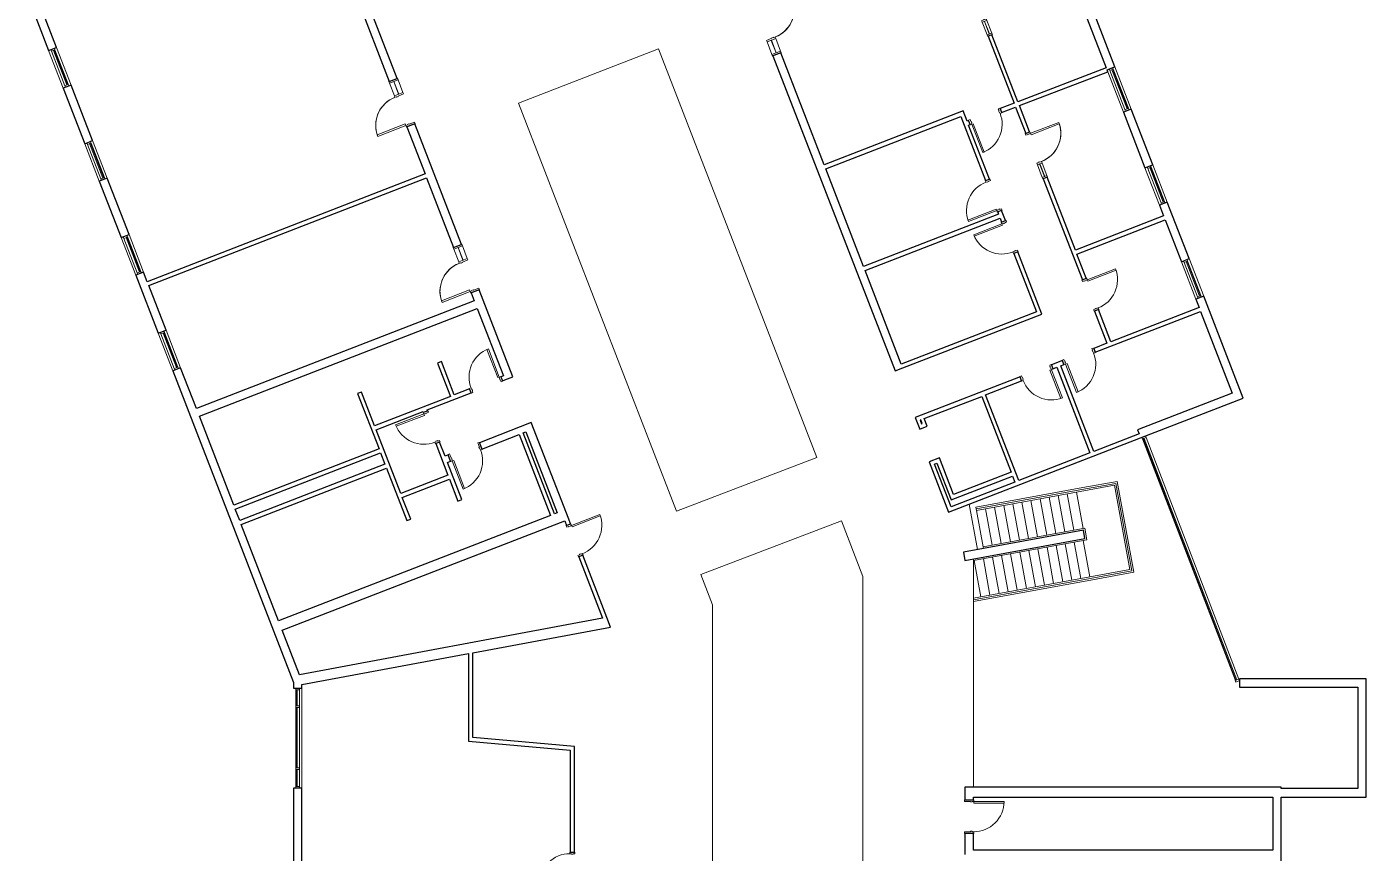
# Model space of a CAD drawing. Header units: inches. Extents: x -715 to 1000, y -5106 to -727.
# Drawn here: x -596 to 1000, y -2932 to -1948 of the extents above; entities that cross this region are included whole.
import ezdxf

# ---------------------------------------------------------------- set-up
doc = ezdxf.new("R2010")
doc.units = ezdxf.units.IN
doc.header["$MEASUREMENT"] = 0
for name, color, linetype, lineweight in [('A-DOOR', 31, 'Continuous', 9), ('A-DOOR-FRAM', 31, 'Continuous', 15), ('A-FLOR', 192, 'Continuous', 9), ('A-FLOR-HRAL', 11, 'Continuous', 9), ('A-GLAZ-CURT', 52, 'Continuous', 9), ('A-GLAZ-CWMG', 51, 'Continuous', 9), ('A-WALL', 113, 'Continuous', 9), ('I-WALL', 2, 'Continuous', 9), ('S-STRS', 31, 'Continuous', 9)]:
    doc.layers.add(name, color=color, linetype=linetype, lineweight=lineweight)

# ---------------------------------------------------------------- blocks, each defined once
blk = doc.blocks.new('System Panel - zGlazed-5186152-Level 2 - Map Export')
at = {"layer": 'A-GLAZ-CURT'}
for p, q in [((154, 1.5), (-154, 1.5)), ((-154, 1.5), (-154, 0.5)), ((-154, 0.5), (154, 0.5)), ((154, 0.5), (154, 1.5))]:
    blk.add_line(p, q, dxfattribs=at)
blk = doc.blocks.new('Rectangular Mullion - 4 1_2_ x 2_ Rectangular_CE_-5167106-Level 2 - Map Export')
at = {"layer": 'A-GLAZ-CWMG'}
for p, q in [((733.4, -2438.7), (843.8, -2726.3)), ((737.6, -2437.1), (848, -2724.7))]:
    blk.add_line(p, q, dxfattribs=at)
blk = doc.blocks.new('Rectangular Mullion - 4 1_2_ x 2_ Rectangular_CE_-5186047-Level 2 - Map Export')
at = {"layer": 'A-GLAZ-CWMG', "lineweight": 15}
for p, q in [((-2, 2.25), (0, 2.25)), ((-2, -2.25), (-2, 2.25)), ((0, 2.25), (0, -2.25)), ((0, -2.25), (-2, -2.25))]:
    blk.add_line(p, q, dxfattribs=at)
blk = doc.blocks.new('Rectangular Mullion - 4 1_2_ x 2_ Rectangular_CE_-5186048-Level 2 - Map Export')
at = {"layer": 'A-GLAZ-CWMG', "lineweight": 15}
for p, q in [((0, 2.25), (-2, 2.25)), ((-2, 2.25), (-2, -2.25)), ((0, -2.25), (0, 2.25)), ((-2, -2.25), (0, -2.25))]:
    blk.add_line(p, q, dxfattribs=at)
blk = doc.blocks.new('System Panel - zGlazed-5186055-Level 2 - Map Export')
at = {"layer": 'A-GLAZ-CURT'}
for p, q in [((10, 1.5), (-10, 1.5)), ((-10, 1.5), (-10, 0.5)), ((-10, 0.5), (10, 0.5)), ((10, 0.5), (10, 1.5))]:
    blk.add_line(p, q, dxfattribs=at)
blk = doc.blocks.new('Rectangular Mullion - 4 1_2_ x 2_ Rectangular_CE_-5145051-Level 2 - Map Export')
at = {"layer": 'A-GLAZ-CWMG'}
for p, q in [((-275.1, -2832.4), (-275.1, -2852.4)), ((-270.6, -2832.4), (-270.6, -2852.4))]:
    blk.add_line(p, q, dxfattribs=at)
blk = doc.blocks.new('System Panel - zGlazed-5186153-Level 2 - Map Export')
at = {"layer": 'A-GLAZ-CURT'}
for p, q in [((36, 1.5), (-36, 1.5)), ((-36, 1.5), (-36, 0.5)), ((-36, 0.5), (36, 0.5)), ((36, 0.5), (36, 1.5))]:
    blk.add_line(p, q, dxfattribs=at)
blk = doc.blocks.new('Rectangular Mullion - 4 1_2_ x 2_ Rectangular_CE_-5147332-Level 2 - Map Export')
at = {"layer": 'A-GLAZ-CWMG'}
for p, q in [((-275.1, -2758.4), (-275.1, -2830.4)), ((-270.6, -2758.4), (-270.6, -2830.4))]:
    blk.add_line(p, q, dxfattribs=at)
blk = doc.blocks.new('Rectangular Mullion - 4 1_2_ x 2_ Rectangular_CE_-5186050-Level 2 - Map Export')
at = {"layer": 'A-GLAZ-CWMG', "lineweight": 15}
for p, q in [((-1, 2.25), (1, 2.25)), ((-1, -2.25), (-1, 2.25)), ((1, 2.25), (1, -2.25)), ((1, -2.25), (-1, -2.25))]:
    blk.add_line(p, q, dxfattribs=at)
blk = doc.blocks.new('System Panel - zGlazed-5186080-Level 2 - Map Export')
at = {"layer": 'A-GLAZ-CURT'}
for p, q in [((9.5, 1.5), (-9.5, 1.5)), ((-9.5, 1.5), (-9.5, 0.5)), ((-9.5, 0.5), (9.5, 0.5)), ((9.5, 0.5), (9.5, 1.5))]:
    blk.add_line(p, q, dxfattribs=at)
blk = doc.blocks.new('Rectangular Mullion - 4 1_2_ x 2_ Rectangular_CE_-5147334-Level 2 - Map Export')
at = {"layer": 'A-GLAZ-CWMG'}
for p, q in [((-275.1, -2737.4), (-275.1, -2756.4)), ((-270.6, -2737.4), (-270.6, -2756.4))]:
    blk.add_line(p, q, dxfattribs=at)
blk = doc.blocks.new('System Panel - zGlazed-5186094-Level 2 - Map Export')
at = {"layer": 'A-GLAZ-CURT'}
for p, q in [((22, -0.5), (-22, -0.5)), ((-22, -0.5), (-22, -1.5)), ((-22, -1.5), (22, -1.5)), ((22, -1.5), (22, -0.5))]:
    blk.add_line(p, q, dxfattribs=at)
blk = doc.blocks.new('Rectangular Mullion - 4 1_2_ x 2_ Rectangular_CE_-5164190-Level 2 - Map Export')
at = {"layer": 'A-GLAZ-CWMG'}
for p, q in [((782.8, -2228.7), (798.7, -2269.7)), ((787, -2227), (802.9, -2268.1))]:
    blk.add_line(p, q, dxfattribs=at)
blk = doc.blocks.new('Rectangular Mullion - 4 1_2_ x 2_ Rectangular_CE_-5186095-Level 2 - Map Export')
at = {"layer": 'A-GLAZ-CWMG', "lineweight": 15}
for p, q in [((-2, 2.25), (0, 2.25)), ((-2, -2.25), (-2, 2.25)), ((0, 2.25), (0, -2.25)), ((0, -2.25), (-2, -2.25))]:
    blk.add_line(p, q, dxfattribs=at)
blk = doc.blocks.new('Rectangular Mullion - 4 1_2_ x 2_ Rectangular_CE_-5186096-Level 2 - Map Export')
at = {"layer": 'A-GLAZ-CWMG', "lineweight": 15}
for p, q in [((0, 2.25), (-2, 2.25)), ((-2, 2.25), (-2, -2.25)), ((0, -2.25), (0, 2.25)), ((-2, -2.25), (0, -2.25))]:
    blk.add_line(p, q, dxfattribs=at)
blk = doc.blocks.new('System Panel - zGlazed-5272901-Level 2 - Map Export')
at = {"layer": 'A-GLAZ-CURT'}
for p, q in [((25, -0.5), (-25, -0.5)), ((-25, -0.5), (-25, -1.5)), ((-25, -1.5), (25, -1.5)), ((25, -1.5), (25, -0.5))]:
    blk.add_line(p, q, dxfattribs=at)
blk = doc.blocks.new('Rectangular Mullion - 4 1_2_ x 2_ Rectangular_CE_-5272899-Level 2 - Map Export')
at = {"layer": 'A-GLAZ-CWMG'}
for p, q in [((694.3, -2000.2), (712.3, -2046.8)), ((698.4, -1998.6), (716.5, -2045.2))]:
    blk.add_line(p, q, dxfattribs=at)
blk = doc.blocks.new('System Panel - zGlazed-5186063-Level 2 - Map Export')
at = {"layer": 'A-GLAZ-CURT'}
for p, q in [((22, 1.5), (-22, 1.5)), ((-22, 1.5), (-22, 0.5)), ((-22, 0.5), (22, 0.5)), ((22, 0.5), (22, 1.5))]:
    blk.add_line(p, q, dxfattribs=at)
blk = doc.blocks.new('Rectangular Mullion - 4 1_2_ x 2_ Rectangular_CE_-5142176-Level 2 - Map Export')
at = {"layer": 'A-GLAZ-CWMG'}
for p, q in [((891.3, -3060.1), (891.3, -3016.1)), ((895.8, -3060.1), (895.8, -3016.1))]:
    blk.add_line(p, q, dxfattribs=at)
blk = doc.blocks.new('Rectangular Mullion - 4 1_2_ x 2_ Rectangular_CE_-5186064-Level 2 - Map Export')
at = {"layer": 'A-GLAZ-CWMG', "lineweight": 15}
for p, q in [((-2, 2.25), (0, 2.25)), ((-2, -2.25), (-2, 2.25)), ((0, 2.25), (0, -2.25)), ((0, -2.25), (-2, -2.25))]:
    blk.add_line(p, q, dxfattribs=at)
blk = doc.blocks.new('Rectangular Mullion - 4 1_2_ x 2_ Rectangular_CE_-5186065-Level 2 - Map Export')
at = {"layer": 'A-GLAZ-CWMG', "lineweight": 15}
for p, q in [((0, 2.25), (-2, 2.25)), ((-2, 2.25), (-2, -2.25)), ((0, -2.25), (0, 2.25)), ((-2, -2.25), (0, -2.25))]:
    blk.add_line(p, q, dxfattribs=at)
blk = doc.blocks.new('Door-Single_CE_ - WD Door-2_ HM Frame-5167567-Level 2 - Map Export')
at = {"layer": 'A-DOOR'}
for p, q in [((16, -41.5), (16, -5.5)), ((16, -5.5), (18, -5.5)), ((18, -5.5), (18, -41.5)), ((18, -41.5), (16, -41.5))]:
    blk.add_line(p, q, dxfattribs=at)
at = {"layer": 'A-DOOR', "lineweight": 15}
for p, q in [((16, -41.5), (16, -5.5)), ((18, -5.5), (16, -5.5)), ((18, -5.5), (18, -41.5)), ((18, -41.5), (16, -41.5))]:
    blk.add_line(p, q, dxfattribs=at)
at = {"layer": 'A-DOOR'}
blk.add_arc((18, -5.5), 36, 179.5, 270, dxfattribs=at)
blk.add_arc((18, -5.5), 36, 179.5, 270, dxfattribs=at)
blk.add_arc((18, -5.5), 36, 179.5, 270, dxfattribs=at)
blk.add_arc((18, -5.5), 36, 179.5, 270, dxfattribs=at)
at = {"layer": 'A-DOOR-FRAM'}
for p, q in [((-20, 5.5), (-18, 5.5)), ((-20, -5.5), (-20, 5.5)), ((-18, 5.5), (-18, -1.5)), ((18, 5.5), (20, 5.5)), ((18, -1.5), (18, 5.5)), ((20, 5.5), (20, -5.5)), ((-18, -5.5), (-20, -5.5)), ((-18, -1.5), (-17.5, -1.5)), ((-18, -3.5), (-18, -5.5)), ((-17.5, -3.5), (-18, -3.5)), ((-17.5, -1.5), (-17.5, -3.5)), ((17.5, -1.5), (18, -1.5)), ((17.5, -3.5), (17.5, -1.5)), ((18, -3.5), (17.5, -3.5)), ((18, -5.5), (18, -3.5)), ((20, -5.5), (18, -5.5))]:
    blk.add_line(p, q, dxfattribs=at)
blk = doc.blocks.new('Door-Single_CE_ - HM Door-2_ HM Frame-5141171-Level 2 - Map Export')
at = {"layer": 'A-DOOR'}
for p, q in [((18, 39), (16.25, 39)), ((16.25, 39), (16.25, 3)), ((18, 3), (18, 39)), ((16.25, 3), (18, 3))]:
    blk.add_line(p, q, dxfattribs=at)
at = {"layer": 'A-DOOR', "lineweight": 15}
for p, q in [((18, 39), (16.25, 39)), ((16.25, 39), (16.25, 3)), ((18, 3), (18, 39)), ((18, 3), (16.25, 3))]:
    blk.add_line(p, q, dxfattribs=at)
at = {"layer": 'A-DOOR'}
blk.add_arc((18, 3), 36, 90, 180.5, dxfattribs=at)
blk.add_arc((18, 3), 36, 90, 180.5, dxfattribs=at)
blk.add_arc((18, 3), 36, 90, 180.5, dxfattribs=at)
blk.add_arc((18, 3), 36, 90, 180.5, dxfattribs=at)
at = {"layer": 'A-DOOR-FRAM'}
for p, q in [((-18, 3), (-20, 3)), ((-20, 3), (-20, -3)), ((-18, 1.25), (-18, 3)), ((-17.5, 1.25), (-18, 1.25)), ((-17.5, -0.75), (-17.5, 1.25)), ((18, 1.25), (17.5, 1.25)), ((17.5, 1.25), (17.5, -0.75)), ((20, 3), (18, 3)), ((18, 3), (18, 1.25)), ((20, -3), (20, 3)), ((-20, -3), (-18, -3)), ((-18, -3), (-18, -0.75)), ((-18, -0.75), (-17.5, -0.75)), ((17.5, -0.75), (18, -0.75)), ((18, -0.75), (18, -3)), ((18, -3), (20, -3))]:
    blk.add_line(p, q, dxfattribs=at)
blk = doc.blocks.new('Door-Single_CE_ - HM Door-2_ HM Frame-5141589-Level 2 - Map Export')
at = {"layer": 'A-DOOR'}
for p, q in [((18, 40.5), (16.25, 40.5)), ((16.25, 40.5), (16.25, 4.5)), ((18, 4.5), (18, 40.5)), ((16.25, 4.5), (18, 4.5))]:
    blk.add_line(p, q, dxfattribs=at)
at = {"layer": 'A-DOOR', "lineweight": 15}
for p, q in [((18, 40.5), (16.25, 40.5)), ((16.25, 40.5), (16.25, 4.5)), ((18, 4.5), (18, 40.5)), ((18, 4.5), (16.25, 4.5))]:
    blk.add_line(p, q, dxfattribs=at)
at = {"layer": 'A-DOOR'}
blk.add_arc((18, 4.5), 36, 90, 180.5, dxfattribs=at)
blk.add_arc((18, 4.5), 36, 90, 180.5, dxfattribs=at)
blk.add_arc((18, 4.5), 36, 90, 180.5, dxfattribs=at)
blk.add_arc((18, 4.5), 36, 90, 180.5, dxfattribs=at)
at = {"layer": 'A-DOOR-FRAM'}
for p, q in [((-18, 4.5), (-20, 4.5)), ((-20, 4.5), (-20, -4.5)), ((-18, 2.75), (-18, 4.5)), ((-17.5, 2.75), (-18, 2.75)), ((-18, -4.5), (-18, 0.75)), ((-18, 0.75), (-17.5, 0.75)), ((-17.5, 0.75), (-17.5, 2.75)), ((18, 2.75), (17.5, 2.75)), ((17.5, 2.75), (17.5, 0.75)), ((17.5, 0.75), (18, 0.75)), ((20, 4.5), (18, 4.5)), ((18, 4.5), (18, 2.75)), ((18, 0.75), (18, -4.5)), ((20, -4.5), (20, 4.5)), ((-20, -4.5), (-18, -4.5)), ((18, -4.5), (20, -4.5))]:
    blk.add_line(p, q, dxfattribs=at)
blk = doc.blocks.new('Door-Single_CE_ - WD Door-2_ HM Frame-5167734-Level 2 - Map Export')
at = {"layer": 'A-DOOR'}
for p, q in [((16, -39), (16, -3)), ((16, -3), (18, -3)), ((18, -3), (18, -39)), ((18, -39), (16, -39))]:
    blk.add_line(p, q, dxfattribs=at)
at = {"layer": 'A-DOOR', "lineweight": 15}
for p, q in [((16, -39), (16, -3)), ((18, -3), (16, -3)), ((18, -3), (18, -39)), ((18, -39), (16, -39))]:
    blk.add_line(p, q, dxfattribs=at)
at = {"layer": 'A-DOOR'}
blk.add_arc((18, -3), 36, 179.5, 270, dxfattribs=at)
blk.add_arc((18, -3), 36, 179.5, 270, dxfattribs=at)
blk.add_arc((18, -3), 36, 179.5, 270, dxfattribs=at)
blk.add_arc((18, -3), 36, 179.5, 270, dxfattribs=at)
at = {"layer": 'A-DOOR-FRAM'}
for p, q in [((-20, 3), (-18, 3)), ((-20, -3), (-20, 3)), ((-18, 3), (-18, 1)), ((-18, 1), (-17.5, 1)), ((-17.5, 1), (-17.5, -1)), ((17.5, 1), (18, 1)), ((17.5, -1), (17.5, 1)), ((18, 3), (20, 3)), ((18, 1), (18, 3)), ((20, 3), (20, -3)), ((-18, -3), (-20, -3)), ((-18, -1), (-18, -3)), ((-17.5, -1), (-18, -1)), ((18, -1), (17.5, -1)), ((18, -3), (18, -1)), ((20, -3), (18, -3))]:
    blk.add_line(p, q, dxfattribs=at)
blk = doc.blocks.new('Door-Single_CE_ - WD Door-2_ HM Frame-5167641-Level 2 - Map Export')
at = {"layer": 'A-DOOR'}
for p, q in [((18, 39), (16, 39)), ((16, 39), (16, 3)), ((18, 3), (18, 39)), ((16, 3), (18, 3))]:
    blk.add_line(p, q, dxfattribs=at)
at = {"layer": 'A-DOOR', "lineweight": 15}
for p, q in [((18, 39), (16, 39)), ((16, 39), (16, 3)), ((18, 3), (18, 39)), ((18, 3), (16, 3))]:
    blk.add_line(p, q, dxfattribs=at)
at = {"layer": 'A-DOOR'}
blk.add_arc((18, 3), 36, 90, 180.5, dxfattribs=at)
blk.add_arc((18, 3), 36, 90, 180.5, dxfattribs=at)
blk.add_arc((18, 3), 36, 90, 180.5, dxfattribs=at)
blk.add_arc((18, 3), 36, 90, 180.5, dxfattribs=at)
at = {"layer": 'A-DOOR-FRAM'}
for p, q in [((-18, 3), (-20, 3)), ((-20, 3), (-20, -3)), ((-18, 1), (-18, 3)), ((-17.5, 1), (-18, 1)), ((-17.5, -1), (-17.5, 1)), ((18, 1), (17.5, 1)), ((17.5, 1), (17.5, -1)), ((20, 3), (18, 3)), ((18, 3), (18, 1)), ((20, -3), (20, 3)), ((-20, -3), (-18, -3)), ((-18, -3), (-18, -1)), ((-18, -1), (-17.5, -1)), ((17.5, -1), (18, -1)), ((18, -1), (18, -3)), ((18, -3), (20, -3))]:
    blk.add_line(p, q, dxfattribs=at)
blk = doc.blocks.new('Door-Single-Sidelite_CE_ - WD Door-2_ HM Frame-Sidelite-5144361-Level 2 - Map Export')
at = {"layer": 'A-DOOR', "lineweight": 15}
for p, q in [((-36, -0.125), (-36, 0.125)), ((-36, 0.125), (-20, 0.125)), ((-20, 0.125), (-20, -0.125)), ((-20, -0.125), (-36, -0.125))]:
    blk.add_line(p, q, dxfattribs=at)
at = {"layer": 'A-DOOR'}
for p, q in [((16, -5.5), (18, -5.5)), ((16, -41.5), (16, -5.5)), ((18, -5.5), (18, -41.5)), ((18, -41.5), (16, -41.5))]:
    blk.add_line(p, q, dxfattribs=at)
for start, end in [(179.5, 266.789728), (180.5, 270)]:
    blk.add_arc((18, -5.5), 36, start, end, dxfattribs=at)
at = {"layer": 'A-DOOR-FRAM'}
for p, q in [((-38, 5.5), (-36, 5.5)), ((-38, -5.5), (-38, 5.5)), ((-36, 5.5), (-36, -5.5)), ((-20, 5.5), (-18, 5.5)), ((-20, -5.5), (-20, 5.5)), ((-18, 5.5), (-18, -1.5)), ((18, 5.5), (20, 5.5)), ((18, -1.5), (18, 5.5)), ((20, 5.5), (20, -5.5)), ((-36, -5.5), (-38, -5.5)), ((-18, -5.5), (-20, -5.5)), ((-18, -1.5), (-17.5, -1.5)), ((-18, -3.5), (-18, -5.5)), ((-17.5, -3.5), (-18, -3.5)), ((-17.5, -1.5), (-17.5, -3.5)), ((17.5, -1.5), (18, -1.5)), ((17.5, -3.5), (17.5, -1.5)), ((18, -3.5), (17.5, -3.5)), ((18, -5.5), (18, -3.5)), ((20, -5.5), (18, -5.5))]:
    blk.add_line(p, q, dxfattribs=at)
at = {"layer": 'A-DOOR-FRAM', "lineweight": 9}
for p, q in [((-20, 5.5), (-36, 5.5)), ((-36, -5.5), (-20, -5.5))]:
    blk.add_line(p, q, dxfattribs=at)
blk = doc.blocks.new('Door-Single_CE_ - HM Door-2_ HM Frame-5141420-Level 2 - Map Export')
at = {"layer": 'A-DOOR'}
for p, q in [((16.25, -39), (16.25, -3)), ((16.25, -3), (18, -3)), ((18, -3), (18, -39)), ((18, -39), (16.25, -39))]:
    blk.add_line(p, q, dxfattribs=at)
at = {"layer": 'A-DOOR', "lineweight": 15}
for p, q in [((16.25, -39), (16.25, -3)), ((18, -3), (16.25, -3)), ((18, -3), (18, -39)), ((18, -39), (16.25, -39))]:
    blk.add_line(p, q, dxfattribs=at)
at = {"layer": 'A-DOOR'}
blk.add_arc((18, -3), 36, 179.5, 270, dxfattribs=at)
blk.add_arc((18, -3), 36, 179.5, 270, dxfattribs=at)
blk.add_arc((18, -3), 36, 179.5, 270, dxfattribs=at)
blk.add_arc((18, -3), 36, 179.5, 270, dxfattribs=at)
at = {"layer": 'A-DOOR-FRAM'}
for p, q in [((-20, 3), (-18, 3)), ((-20, -3), (-20, 3)), ((-18, 3), (-18, 0.75)), ((-18, 0.75), (-17.5, 0.75)), ((-17.5, 0.75), (-17.5, -1.25)), ((17.5, 0.75), (18, 0.75)), ((17.5, -1.25), (17.5, 0.75)), ((18, 3), (20, 3)), ((18, 0.75), (18, 3)), ((20, 3), (20, -3)), ((-18, -3), (-20, -3)), ((-18, -1.25), (-18, -3)), ((-17.5, -1.25), (-18, -1.25)), ((18, -1.25), (17.5, -1.25)), ((18, -3), (18, -1.25)), ((20, -3), (18, -3))]:
    blk.add_line(p, q, dxfattribs=at)
blk = doc.blocks.new('Door-Single-Sidelite_CE_ - WD Door-2_ HM Frame-Sidelite-5143442-Level 2 - Map Export')
at = {"layer": 'A-DOOR', "lineweight": 15}
for p, q in [((-36, -0.125), (-36, 0.125)), ((-36, 0.125), (-20, 0.125)), ((-20, 0.125), (-20, -0.125)), ((-20, -0.125), (-36, -0.125))]:
    blk.add_line(p, q, dxfattribs=at)
at = {"layer": 'A-DOOR'}
for p, q in [((16, -3), (18, -3)), ((16, -39), (16, -3)), ((18, -3), (18, -39)), ((18, -39), (16, -39))]:
    blk.add_line(p, q, dxfattribs=at)
for start, end in [(179.5, 266.789728), (180.5, 270)]:
    blk.add_arc((18, -3), 36, start, end, dxfattribs=at)
at = {"layer": 'A-DOOR-FRAM'}
for p, q in [((-38, 3), (-36, 3)), ((-38, -3), (-38, 3)), ((-36, 3), (-36, -3)), ((-20, 3), (-18, 3)), ((-20, -3), (-20, 3)), ((-18, 3), (-18, 1)), ((-18, 1), (-17.5, 1)), ((-17.5, 1), (-17.5, -1)), ((17.5, 1), (18, 1)), ((17.5, -1), (17.5, 1)), ((18, 3), (20, 3)), ((18, 1), (18, 3)), ((20, 3), (20, -3)), ((-36, -3), (-38, -3)), ((-18, -3), (-20, -3)), ((-18, -1), (-18, -3)), ((-17.5, -1), (-18, -1)), ((18, -1), (17.5, -1)), ((18, -3), (18, -1)), ((20, -3), (18, -3))]:
    blk.add_line(p, q, dxfattribs=at)
at = {"layer": 'A-DOOR-FRAM', "lineweight": 9}
for p, q in [((-20, 3), (-36, 3)), ((-36, -3), (-20, -3))]:
    blk.add_line(p, q, dxfattribs=at)
blk = doc.blocks.new('Railing - Railing-5193142-Level 2 - Map Export')
at = {"layer": 'A-FLOR-HRAL'}
for p, q in [((654.2, -2500.3), (535.1, -2522.1)), ((654.5, -2502.3), (535.5, -2524)), ((701.4, -2491.7), (654.2, -2500.3)), ((699.8, -2494), (654.5, -2502.3)), ((718.1, -2594.3), (699.8, -2494)), ((720.4, -2595.9), (701.4, -2491.7)), ((535.5, -2524), (535.1, -2522.1)), ((670.7, -2603), (718.1, -2594.3)), ((671, -2605), (720.4, -2595.9)), ((531.8, -2628.4), (670.7, -2603)), ((531.8, -2630.4), (671, -2605))]:
    blk.add_line(p, q, dxfattribs=at)
blk = doc.blocks.new('Railing - Railing-5193146-Level 2 - Map Export')
at = {"layer": 'A-FLOR-HRAL'}
for p, q in [((664.4, -2545.2), (543.4, -2567.3)), ((666.9, -2559), (664.4, -2545.2)), ((531.8, -2583.7), (662.7, -2559.7)), ((543.8, -2569.3), (543.4, -2567.3)), ((662.7, -2559.7), (666.9, -2559))]:
    blk.add_line(p, q, dxfattribs=at)

msp = doc.modelspace()

# ---------------------------------------------------------------- linework, layer by layer
at = {"layer": 'A-FLOR'}
for p, q in [((-10, -2039.2), (156.9, -1974.5)), ((156.9, -1974.5), (345.4, -2460.8)), ((178.3, -2525), (-10, -2039.2)), ((345.4, -2460.8), (178.3, -2525)), ((536.8, -2570.6), (526.9, -2516.5)), ((207.3, -2600.4), (374.6, -2536.2)), ((374.6, -2536.2), (400.1, -2602.6)), ((531.8, -2853.4), (531.8, -2581.6)), ((221, -2636.3), (207.3, -2600.4)), ((400.1, -2602.6), (400.1, -3019.4)), ((221, -3019.4), (221, -2636.3)), ((-267.9, -2735.4), (-267.9, -2854.4))]:
    msp.add_line(p, q, dxfattribs=at)
at = {"layer": 'A-WALL', "lineweight": 25}
for p, q in [((-154.4, -2009.7), (-278.1, -1690.6)), ((-287.4, -1694.2), (-163.8, -2013.3)), ((-595.5, -1909.2), (-569.5, -1976.3)), ((-560.2, -1972.7), (-586.2, -1905.6)), ((667.5, -1938.7), (690.1, -1997)), ((700.3, -1995.7), (676.8, -1935.1)), ((-569.5, -1976.3), (-560.2, -1972.7)), ((302.4, -1979.2), (293.1, -1982.8)), ((293.1, -1982.8), (438.5, -2357.9)), ((354.1, -2112.5), (302.4, -1979.2)), ((-163.8, -2013.3), (-154.4, -2009.7)), ((691, -1999.3), (700.3, -1995.7)), ((-542.8, -2017.5), (-552.2, -2021.1)), ((-552.2, -2021.1), (-526.5, -2087.3)), ((-517.2, -2083.7), (-542.8, -2017.5)), ((719.8, -2046.1), (710.5, -2049.7)), ((710.5, -2049.7), (736.1, -2115.9)), ((745.5, -2112.3), (719.8, -2046.1)), ((-133.5, -2063.7), (-142.8, -2067.4)), ((-142.8, -2067.4), (-121.1, -2123.3)), ((-77.9, -2207.2), (-133.5, -2063.7)), ((-526.5, -2087.3), (-517.2, -2083.7)), ((401, -2233.6), (355.9, -2117.2)), ((736.1, -2115.9), (745.5, -2112.3)), ((-499.8, -2128.4), (-509.2, -2132.1)), ((-509.2, -2132.1), (-483.2, -2199.2)), ((-473.8, -2195.6), (-499.8, -2128.4)), ((-119.3, -2128), (-87.2, -2210.9)), ((762.8, -2157), (753.5, -2160.6)), ((753.5, -2160.6), (758.4, -2173.3)), ((788.8, -2224.2), (762.8, -2157)), ((760.2, -2178), (779.5, -2227.8)), ((-483.2, -2199.2), (-473.8, -2195.6)), ((-87.2, -2210.9), (-77.9, -2207.2)), ((779.5, -2227.8), (788.8, -2224.2)), ((-456.5, -2240.3), (-465.8, -2243.9)), ((-465.8, -2243.9), (-439.1, -2312.9)), ((-452.1, -2251.6), (-456.5, -2240.3)), ((446, -2349.7), (402.8, -2238.3)), ((-429.7, -2309.3), (-450.3, -2256.2)), ((-56.9, -2261.3), (-66.2, -2264.9)), ((-66.2, -2264.9), (-62.6, -2274.3)), ((-16.8, -2364.8), (-56.9, -2261.3)), ((-62.6, -2274.3), (-393.6, -2402.5)), ((806.2, -2268.9), (796.8, -2272.5)), ((796.8, -2272.5), (800.6, -2282.3)), ((853.1, -2390.1), (806.2, -2268.9)), ((-390, -2411.9), (-59, -2283.6)), ((-59, -2283.6), (-27.9, -2363.8)), ((802.4, -2287), (840.2, -2384.4)), ((-439.1, -2312.9), (-429.7, -2309.3)), ((-412.4, -2354.1), (-421.7, -2357.7)), ((-421.7, -2357.7), (-277.9, -2728.9)), ((-393.6, -2402.5), (-412.4, -2354.1)), ((438.5, -2357.9), (447.8, -2354.3)), ((-26.1, -2368.4), (-16.8, -2364.8)), ((840.2, -2384.4), (727.4, -2428.1)), ((731, -2437.4), (853.1, -2390.1)), ((-349, -2517.7), (-390, -2411.9)), ((5.3, -2419.4), (-56.4, -2443.3)), ((49.9, -2534.4), (5.3, -2419.4)), ((-53.5, -2450.8), (-9, -2433.5)), ((-4.3, -2431.7), (-1.1, -2430.4)), ((-1.1, -2430.4), (36.3, -2526.8)), ((727.4, -2428.1), (729.2, -2432.8)), ((-56.4, -2443.3), (-53.5, -2450.8)), ((-93.7, -2457.8), (-97.4, -2459.2)), ((-94.5, -2466.7), (-90.8, -2465.2)), ((-90.8, -2465.2), (-93.7, -2457.8)), ((-342, -2535.9), (-347.2, -2522.4)), ((28.3, -2529.9), (-295.6, -2655.5)), ((-291.3, -2666.6), (45.3, -2536.2)), ((36.3, -2526.8), (33, -2528.1)), ((-295.6, -2655.5), (-340.1, -2540.5)), ((662.8, -2547.5), (519.9, -2573.6)), ((664.6, -2557.3), (662.8, -2547.5)), ((521.7, -2583.5), (664.6, -2557.3)), ((519.9, -2573.6), (521.7, -2583.5)), ((90.3, -2652.3), (-270.8, -2719.6)), ((-64.5, -2693.3), (99.7, -2662.8)), ((99.7, -2662.8), (95.3, -2651.4)), ((-270.8, -2719.6), (-291.3, -2666.6)), ((-267.9, -2731.2), (-69.5, -2694.3)), ((999.7, -2724.3), (848.8, -2724.3)), ((848.8, -2724.3), (848.8, -2734.3)), ((999.7, -2865.1), (999.7, -2724.3)), ((-277.9, -2728.9), (-277.9, -2735.4)), ((-277.9, -2735.4), (-267.9, -2735.4)), ((-267.9, -2735.4), (-267.9, -2731.2)), ((848.8, -2734.3), (989.7, -2734.3)), ((989.7, -2734.3), (989.7, -2855.1)), ((-267.9, -2854.4), (-277.9, -2854.4)), ((-277.9, -2854.4), (-277.9, -3373.4)), ((-267.9, -2975.6), (-267.9, -2854.4)), ((898.5, -2853.4), (521.8, -2853.4)), ((521.8, -2853.4), (521.8, -2868.4)), ((898.5, -2855.1), (898.5, -2853.4)), ((989.7, -2855.1), (898.5, -2855.1)), ((521.8, -2868.4), (531.8, -2868.4)), ((531.8, -2868.4), (531.8, -2865.4)), ((531.8, -2865.4), (888.5, -2865.4)), ((888.5, -2865.4), (888.5, -2928.4)), ((898.5, -3014.1), (898.5, -2865.1)), ((898.5, -2865.1), (999.7, -2865.1)), ((521.8, -2908.4), (521.8, -2933.4)), ((531.8, -2908.4), (521.8, -2908.4)), ((531.8, -2928.4), (531.8, -2908.4))]:
    msp.add_line(p, q, dxfattribs=at)
at = {"layer": 'A-WALL'}
for p, q in [((-552.2, -2021.1), (-569.5, -1976.3)), ((-560.2, -1972.7), (-542.8, -2017.5)), ((710.5, -2049.7), (691.9, -2001.7)), ((700.3, -1995.7), (719.8, -2046.1)), ((-509.2, -2132.1), (-526.5, -2087.3)), ((-517.2, -2083.7), (-499.8, -2128.4)), ((753.5, -2160.6), (736.1, -2115.9)), ((745.5, -2112.3), (762.8, -2157)), ((-465.8, -2243.9), (-483.2, -2199.2)), ((-473.8, -2195.6), (-456.5, -2240.3)), ((796.8, -2272.5), (779.5, -2227.8)), ((788.8, -2224.2), (806.2, -2268.9)), ((-421.7, -2357.7), (-439.1, -2312.9)), ((-429.7, -2309.3), (-412.4, -2354.1))]:
    msp.add_line(p, q, dxfattribs=at)
at = {"layer": 'I-WALL', "lineweight": 25}
for p, q in [((553.9, -1957.6), (549.3, -1959.4)), ((549.3, -1959.4), (580.2, -2039.2)), ((584.8, -2037.4), (553.9, -1957.6)), ((690.1, -1997), (584.8, -2037.4)), ((586.6, -2042), (691.9, -2001.7)), ((691.9, -2001.7), (691, -1999.3)), ((580.2, -2039.2), (563.6, -2045.5)), ((519.6, -2048.4), (354.1, -2112.5)), ((355.9, -2117.2), (516.8, -2054.9)), ((516.8, -2054.9), (546.3, -2131.2)), ((524.3, -2060.6), (519.6, -2048.4)), ((563.6, -2045.5), (565.4, -2050.2)), ((565.4, -2050.2), (582, -2043.8)), ((582, -2043.8), (594.1, -2075)), ((598.7, -2073.2), (586.6, -2042)), ((526.2, -2059.9), (524.3, -2060.6)), ((528, -2064.5), (526.2, -2059.9)), ((526.2, -2065.3), (528, -2064.5)), ((551, -2129.4), (526.2, -2065.3)), ((594.1, -2075), (598.7, -2073.2)), ((-121.1, -2123.3), (-452.1, -2251.6)), ((-450.3, -2256.2), (-119.3, -2128)), ((546.3, -2131.2), (551, -2129.4)), ((619.7, -2127.3), (615, -2129.1)), ((615, -2129.1), (661.6, -2249.4)), ((653.3, -2214), (619.7, -2127.3)), ((565.5, -2166.7), (560.8, -2168.5)), ((560.8, -2168.5), (561.9, -2171.3)), ((570.2, -2178.8), (565.5, -2166.7)), ((561.9, -2171.3), (401, -2233.6)), ((402.8, -2238.3), (563.7, -2176)), ((563.7, -2176), (565.5, -2180.6)), ((565.5, -2180.6), (570.2, -2178.8)), ((758.4, -2173.3), (653.3, -2214)), ((655.1, -2218.7), (760.2, -2178)), ((584.6, -2216.1), (580, -2217.9)), ((613.3, -2290.2), (584.6, -2216.1)), ((580, -2217.9), (606.8, -2287.3)), ((666.3, -2247.6), (655.1, -2218.7)), ((661.6, -2249.4), (666.3, -2247.6)), ((606.8, -2287.3), (446, -2349.7)), ((447.8, -2354.3), (613.3, -2290.2)), ((680.8, -2284.9), (676.1, -2286.7)), ((676.1, -2286.7), (690.9, -2324.9)), ((676.9, -2335.7), (802.4, -2287)), ((695.5, -2323.1), (680.8, -2284.9)), ((800.6, -2282.3), (695.5, -2323.1)), ((690.9, -2324.9), (675.1, -2331)), ((675.1, -2331), (676.9, -2335.7)), ((-101.8, -2346.8), (-106.5, -2348.6)), ((-106.5, -2348.6), (-91.1, -2388.3)), ((-86.5, -2386.5), (-101.8, -2346.8)), ((637.8, -2345.4), (624.7, -2350.5)), ((624.7, -2350.5), (626.5, -2355.2)), ((626.5, -2355.2), (631.2, -2353.4)), ((631.2, -2353.4), (670.7, -2455.4)), ((635.8, -2351.6), (639.6, -2350.1)), ((675.4, -2453.6), (635.8, -2351.6)), ((639.6, -2350.1), (637.8, -2345.4)), ((-27.9, -2363.8), (-30.8, -2364.9)), ((-30.8, -2364.9), (-29, -2369.5)), ((-29, -2369.5), (-26.1, -2368.4)), ((587.4, -2365), (462.6, -2413.3)), ((546.3, -2386.2), (589.2, -2369.6)), ((589.2, -2369.6), (587.4, -2365)), ((-196.8, -2383.1), (-201.5, -2384.9)), ((-201.5, -2384.9), (-176, -2450.7)), ((-181.3, -2423.2), (-196.8, -2383.1)), ((-91.1, -2388.3), (-181.3, -2423.2)), ((-118.7, -2404.3), (-66.3, -2384)), ((-68.1, -2379.3), (-86.5, -2386.5)), ((-66.3, -2384), (-68.1, -2379.3)), ((473.2, -2414.6), (541.7, -2388.1)), ((541.7, -2388.1), (576.7, -2478.4)), ((585.9, -2488.3), (546.3, -2386.2)), ((-179.5, -2427.9), (-123.4, -2406.1)), ((-123.4, -2406.1), (-123, -2407.1)), ((-123, -2407.1), (-118.3, -2405.2)), ((-118.3, -2405.2), (-118.7, -2404.3)), ((462.6, -2413.3), (468, -2427.1)), ((468, -2427.1), (476.7, -2423.7)), ((469.1, -2416.2), (468.5, -2416.4)), ((468.5, -2416.4), (470.2, -2420.8)), ((470.8, -2420.6), (469.1, -2416.2)), ((470.2, -2420.8), (470.8, -2420.6)), ((476.7, -2423.7), (473.2, -2414.6)), ((-150.1, -2503.7), (-179.5, -2427.9)), ((-9, -2433.5), (28.3, -2529.9)), ((33, -2528.1), (-4.3, -2431.7)), ((502.3, -2526.1), (731, -2437.4)), ((729.2, -2432.8), (675.4, -2453.6)), ((-176, -2450.7), (-349, -2517.7)), ((-347.2, -2522.4), (-174.2, -2455.3)), ((-174.2, -2455.3), (-169, -2468.8)), ((-103.9, -2442.5), (-108.5, -2444.3)), ((-108.5, -2444.3), (-94, -2482)), ((-97.4, -2459.2), (-103.9, -2442.5)), ((670.7, -2455.4), (585.9, -2488.3)), ((-169, -2468.8), (-342, -2535.9)), ((-77.3, -2511.1), (-94.5, -2466.7)), ((491.3, -2461.4), (479.1, -2466.1)), ((479.1, -2466.1), (502.3, -2526.1)), ((485.6, -2469), (488.4, -2467.8)), ((505.2, -2519.6), (485.6, -2469)), ((488.4, -2467.8), (505.3, -2511.5)), ((508.2, -2505), (491.3, -2461.4)), ((-340.1, -2540.5), (-167.2, -2473.5)), ((-167.2, -2473.5), (-143, -2536)), ((-94, -2482), (-150.1, -2503.7)), ((-148.3, -2508.4), (-92.2, -2486.6)), ((-92.2, -2486.6), (-82, -2512.9)), ((505.3, -2511.5), (578.5, -2483.1)), ((576.7, -2478.4), (508.2, -2505)), ((578.5, -2483.1), (581.2, -2490.1)), ((581.2, -2490.1), (505.2, -2519.6)), ((-138.3, -2534.2), (-148.3, -2508.4)), ((-82, -2512.9), (-77.3, -2511.1)), ((-143, -2536), (-138.3, -2534.2)), ((45.3, -2536.2), (47.4, -2541.8)), ((52.1, -2540), (49.9, -2534.4)), ((47.4, -2541.8), (52.1, -2540)), ((66.6, -2577.3), (61.9, -2579.1)), ((61.9, -2579.1), (90.3, -2652.3)), ((95.3, -2651.4), (66.6, -2577.3)), ((-69.5, -2694.3), (-69.5, -2798.8)), ((-64.5, -2794.3), (-64.5, -2693.3)), ((-69.5, -2798.8), (51.6, -2809.4)), ((56.6, -2804.9), (-64.5, -2794.3)), ((56.6, -2930.6), (56.6, -2804.9)), ((51.6, -2809.4), (51.6, -2930.6)), ((51.6, -2930.6), (56.6, -2930.6)), ((888.5, -2928.4), (531.8, -2928.4))]:
    msp.add_line(p, q, dxfattribs=at)
at = {"layer": 'S-STRS'}
for p, q in [((662.3, -2496.8), (534.8, -2520.1)), ((651.6, -2547.5), (643.7, -2504.2)), ((662.4, -2545.5), (654.5, -2502.3)), ((703, -2489.3), (662.3, -2496.8)), ((722.8, -2597.5), (703, -2489.3)), ((534.8, -2520.1), (535.1, -2522.1)), ((565, -2563.4), (557.1, -2520.1)), ((575.9, -2561.4), (568, -2518.1)), ((586.7, -2559.4), (578.8, -2516.1)), ((597.5, -2557.4), (589.6, -2514.1)), ((608.3, -2555.4), (600.4, -2512.2)), ((619.2, -2553.5), (611.2, -2510.2)), ((630, -2551.5), (622.1, -2508.2)), ((640.8, -2549.5), (632.9, -2506.2)), ((543.4, -2567.3), (535.5, -2524)), ((554.2, -2565.3), (546.3, -2522.1)), ((619.5, -2567.6), (627.4, -2610.9)), ((630.3, -2565.7), (638.2, -2608.9)), ((641.1, -2563.7), (649, -2607)), ((651.9, -2561.7), (659.8, -2605)), ((662.7, -2559.7), (670.7, -2603)), ((532.9, -2583.5), (540.8, -2626.8)), ((543.7, -2581.5), (551.6, -2624.8)), ((554.5, -2579.5), (562.5, -2622.8)), ((565.4, -2577.5), (573.3, -2620.8)), ((576.2, -2575.6), (584.1, -2618.8)), ((587, -2573.6), (594.9, -2616.9)), ((597.8, -2571.6), (605.7, -2614.9)), ((608.6, -2569.6), (616.6, -2612.9)), ((673.7, -2606.5), (722.8, -2597.5)), ((531.8, -2632.5), (673.7, -2606.5))]:
    msp.add_line(p, q, dxfattribs=at)

# ---------------------------------------------------------------- block references
at = {"layer": 'A-DOOR'}
for name, p, rotation in [('Door-Single-Sidelite_CE_ - WD Door-2_ HM Frame-Sidelite-5143442-Level 2 - Map Export', (537.9, -1923.1), 111.1831562176393), ('Door-Single-Sidelite_CE_ - WD Door-2_ HM Frame-Sidelite-5144361-Level 2 - Map Export', (284, -1945.6), 111.18315621764), ('Door-Single-Sidelite_CE_ - WD Door-2_ HM Frame-Sidelite-5144361-Level 2 - Map Export', (-145.4, -2046.9), 291.1831562176384), ('Door-Single_CE_ - HM Door-2_ HM Frame-5141171-Level 2 - Map Export', (545.8, -2055), 201), ('Door-Single-Sidelite_CE_ - WD Door-2_ HM Frame-Sidelite-5143442-Level 2 - Map Export', (603.6, -2092.8), 111.1831562176393), ('Door-Single_CE_ - HM Door-2_ HM Frame-5141420-Level 2 - Map Export', (555.9, -2149), 291.1831562176396), ('Door-Single_CE_ - HM Door-2_ HM Frame-5141171-Level 2 - Map Export', (575.1, -2198.4), 111.1831562176396), ('Door-Single-Sidelite_CE_ - WD Door-2_ HM Frame-Sidelite-5144361-Level 2 - Map Export', (-68.8, -2244.5), 291.1831562176384), ('Door-Single_CE_ - HM Door-2_ HM Frame-5141420-Level 2 - Map Export', (671.2, -2267.1), 111.1831562176393), ('Door-Single_CE_ - HM Door-2_ HM Frame-5141171-Level 2 - Map Export', (-48.5, -2374.4), 21.18315621763925), ('Door-Single_CE_ - WD Door-2_ HM Frame-5167641-Level 2 - Map Export', (657.3, -2340.6), 201.1831562176392), ('Door-Single_CE_ - WD Door-2_ HM Frame-5167734-Level 2 - Map Export', (607, -2360.1), 21.18315621763928), ('Door-Single_CE_ - HM Door-2_ HM Frame-5141171-Level 2 - Map Export', (-113.4, -2424.8), 111.1831562176384), ('Door-Single_CE_ - HM Door-2_ HM Frame-5141589-Level 2 - Map Export', (-73.6, -2454.3), 201.1831562176383), ('Door-Single_CE_ - HM Door-2_ HM Frame-5141420-Level 2 - Map Export', (57, -2559.6), 111.1831562176393), ('Door-Single_CE_ - WD Door-2_ HM Frame-5167567-Level 2 - Map Export', (526.8, -2888.4), 89.99999999999994), ('Door-Single_CE_ - WD Door-2_ HM Frame-5167734-Level 2 - Map Export', (54.1, -2950.6), 269.9999999999999)]:
    msp.add_blockref(name, p, dxfattribs=dict(at, rotation=rotation))
at = {"layer": 'A-FLOR-HRAL'}
for name in ['Railing - Railing-5193142-Level 2 - Map Export', 'Railing - Railing-5193146-Level 2 - Map Export']:
    msp.add_blockref(name, (0, 0), dxfattribs=at)
at = {"layer": 'A-GLAZ-CURT'}
for name, p, rotation in [('System Panel - zGlazed-5186063-Level 2 - Map Export', (-556.2, -1996.9), 291.1831562176398), ('System Panel - zGlazed-5272901-Level 2 - Map Export', (705.4, -2022.7), 111.1831562176394), ('System Panel - zGlazed-5186063-Level 2 - Map Export', (-513.2, -2107.9), 291.1831562176398), ('System Panel - zGlazed-5186094-Level 2 - Map Export', (749.5, -2136.5), 111.1831562176394), ('System Panel - zGlazed-5186063-Level 2 - Map Export', (-469.8, -2219.8), 291.1831562176398), ('System Panel - zGlazed-5186094-Level 2 - Map Export', (792.8, -2248.4), 111.1831562176394), ('System Panel - zGlazed-5186063-Level 2 - Map Export', (-425.7, -2333.5), 291.1831562176398), ('System Panel - zGlazed-5186152-Level 2 - Map Export', (790.7, -2581.7), 111.0000000000001), ('System Panel - zGlazed-5186080-Level 2 - Map Export', (-272.9, -2746.9), 90.0000000000001), ('System Panel - zGlazed-5186153-Level 2 - Map Export', (-272.9, -2794.4), 90.0000000000001), ('System Panel - zGlazed-5186055-Level 2 - Map Export', (-272.9, -2842.4), 90.0000000000001)]:
    msp.add_blockref(name, p, dxfattribs=dict(at, rotation=rotation))
at = {"layer": 'A-GLAZ-CWMG'}
for name, p, rotation in [('Rectangular Mullion - 4 1_2_ x 2_ Rectangular_CE_-5186065-Level 2 - Map Export', (-564.9, -1974.5), 111.1831562176397), ('Rectangular Mullion - 4 1_2_ x 2_ Rectangular_CE_-5142176-Level 2 - Map Export', (-2487.2, 513), 21.18315621763967), ('Rectangular Mullion - 4 1_2_ x 2_ Rectangular_CE_-5186096-Level 2 - Map Export', (715.1, -2047.9), 291.1831562176394), ('Rectangular Mullion - 4 1_2_ x 2_ Rectangular_CE_-5186065-Level 2 - Map Export', (-521.9, -2085.5), 111.1831562176397), ('Rectangular Mullion - 4 1_2_ x 2_ Rectangular_CE_-5142176-Level 2 - Map Export', (-2444.2, 402.1), 21.18315621763967), ('Rectangular Mullion - 4 1_2_ x 2_ Rectangular_CE_-5186096-Level 2 - Map Export', (758.1, -2158.8), 291.1831562176394), ('Rectangular Mullion - 4 1_2_ x 2_ Rectangular_CE_-5186065-Level 2 - Map Export', (-478.5, -2197.4), 111.1831562176397), ('Rectangular Mullion - 4 1_2_ x 2_ Rectangular_CE_-5142176-Level 2 - Map Export', (-2400.8, 290.2), 21.18315621763967), ('Rectangular Mullion - 4 1_2_ x 2_ Rectangular_CE_-5186096-Level 2 - Map Export', (801.5, -2270.7), 291.1831562176394), ('Rectangular Mullion - 4 1_2_ x 2_ Rectangular_CE_-5186065-Level 2 - Map Export', (-434.4, -2311.1), 111.1831562176397), ('Rectangular Mullion - 4 1_2_ x 2_ Rectangular_CE_-5142176-Level 2 - Map Export', (-2356.7, 176.4), 21.18315621763967), ('Rectangular Mullion - 4 1_2_ x 2_ Rectangular_CE_-5186048-Level 2 - Map Export', (846.6, -2727.4), 291.0000000000001), ('Rectangular Mullion - 4 1_2_ x 2_ Rectangular_CE_-5186048-Level 2 - Map Export', (-272.9, -2854.4), 270.0000000000001)]:
    msp.add_blockref(name, p, dxfattribs=dict(at, rotation=rotation))
at = {"layer": 'A-GLAZ-CWMG', "extrusion": (0, 0, -1)}
for name, p, rotation in [('Rectangular Mullion - 4 1_2_ x 2_ Rectangular_CE_-5186095-Level 2 - Map Export', (-695.6, -1997.5), 68.81684378236059), ('Rectangular Mullion - 4 1_2_ x 2_ Rectangular_CE_-5186064-Level 2 - Map Export', (547.5, -2019.3), 248.8168437823603), ('Rectangular Mullion - 4 1_2_ x 2_ Rectangular_CE_-5186095-Level 2 - Map Export', (-740.8, -2114.1), 68.81684378236059), ('Rectangular Mullion - 4 1_2_ x 2_ Rectangular_CE_-5186064-Level 2 - Map Export', (504.5, -2130.2), 248.8168437823603), ('Rectangular Mullion - 4 1_2_ x 2_ Rectangular_CE_-5186095-Level 2 - Map Export', (-784.2, -2226), 68.81684378236059), ('Rectangular Mullion - 4 1_2_ x 2_ Rectangular_CE_-5186064-Level 2 - Map Export', (461.1, -2242.1), 248.8168437823603), ('Rectangular Mullion - 4 1_2_ x 2_ Rectangular_CE_-5186064-Level 2 - Map Export', (417.1, -2355.9), 248.8168437823603), ('Rectangular Mullion - 4 1_2_ x 2_ Rectangular_CE_-5186047-Level 2 - Map Export', (-734.7, -2436), 68.99999999999991), ('Rectangular Mullion - 4 1_2_ x 2_ Rectangular_CE_-5186047-Level 2 - Map Export', (272.9, -2735.4), 89.99999999999991), ('Rectangular Mullion - 4 1_2_ x 2_ Rectangular_CE_-5186050-Level 2 - Map Export', (272.9, -2757.4), 89.99999999999991), ('Rectangular Mullion - 4 1_2_ x 2_ Rectangular_CE_-5186050-Level 2 - Map Export', (272.9, -2831.4), 89.99999999999991)]:
    msp.add_blockref(name, p, dxfattribs=dict(at, rotation=rotation))
at = {"layer": 'A-GLAZ-CWMG'}
for name, p in [('Rectangular Mullion - 4 1_2_ x 2_ Rectangular_CE_-5272899-Level 2 - Map Export', (0, 0)), ('Rectangular Mullion - 4 1_2_ x 2_ Rectangular_CE_-5164190-Level 2 - Map Export', (-43.4, 111.9)), ('Rectangular Mullion - 4 1_2_ x 2_ Rectangular_CE_-5164190-Level 2 - Map Export', (0, 0)), ('Rectangular Mullion - 4 1_2_ x 2_ Rectangular_CE_-5167106-Level 2 - Map Export', (0, 0)), ('Rectangular Mullion - 4 1_2_ x 2_ Rectangular_CE_-5147334-Level 2 - Map Export', (0, 0)), ('Rectangular Mullion - 4 1_2_ x 2_ Rectangular_CE_-5147332-Level 2 - Map Export', (0, 0)), ('Rectangular Mullion - 4 1_2_ x 2_ Rectangular_CE_-5145051-Level 2 - Map Export', (0, 0))]:
    msp.add_blockref(name, p, dxfattribs=at)

doc.saveas('drawing.dxf')
